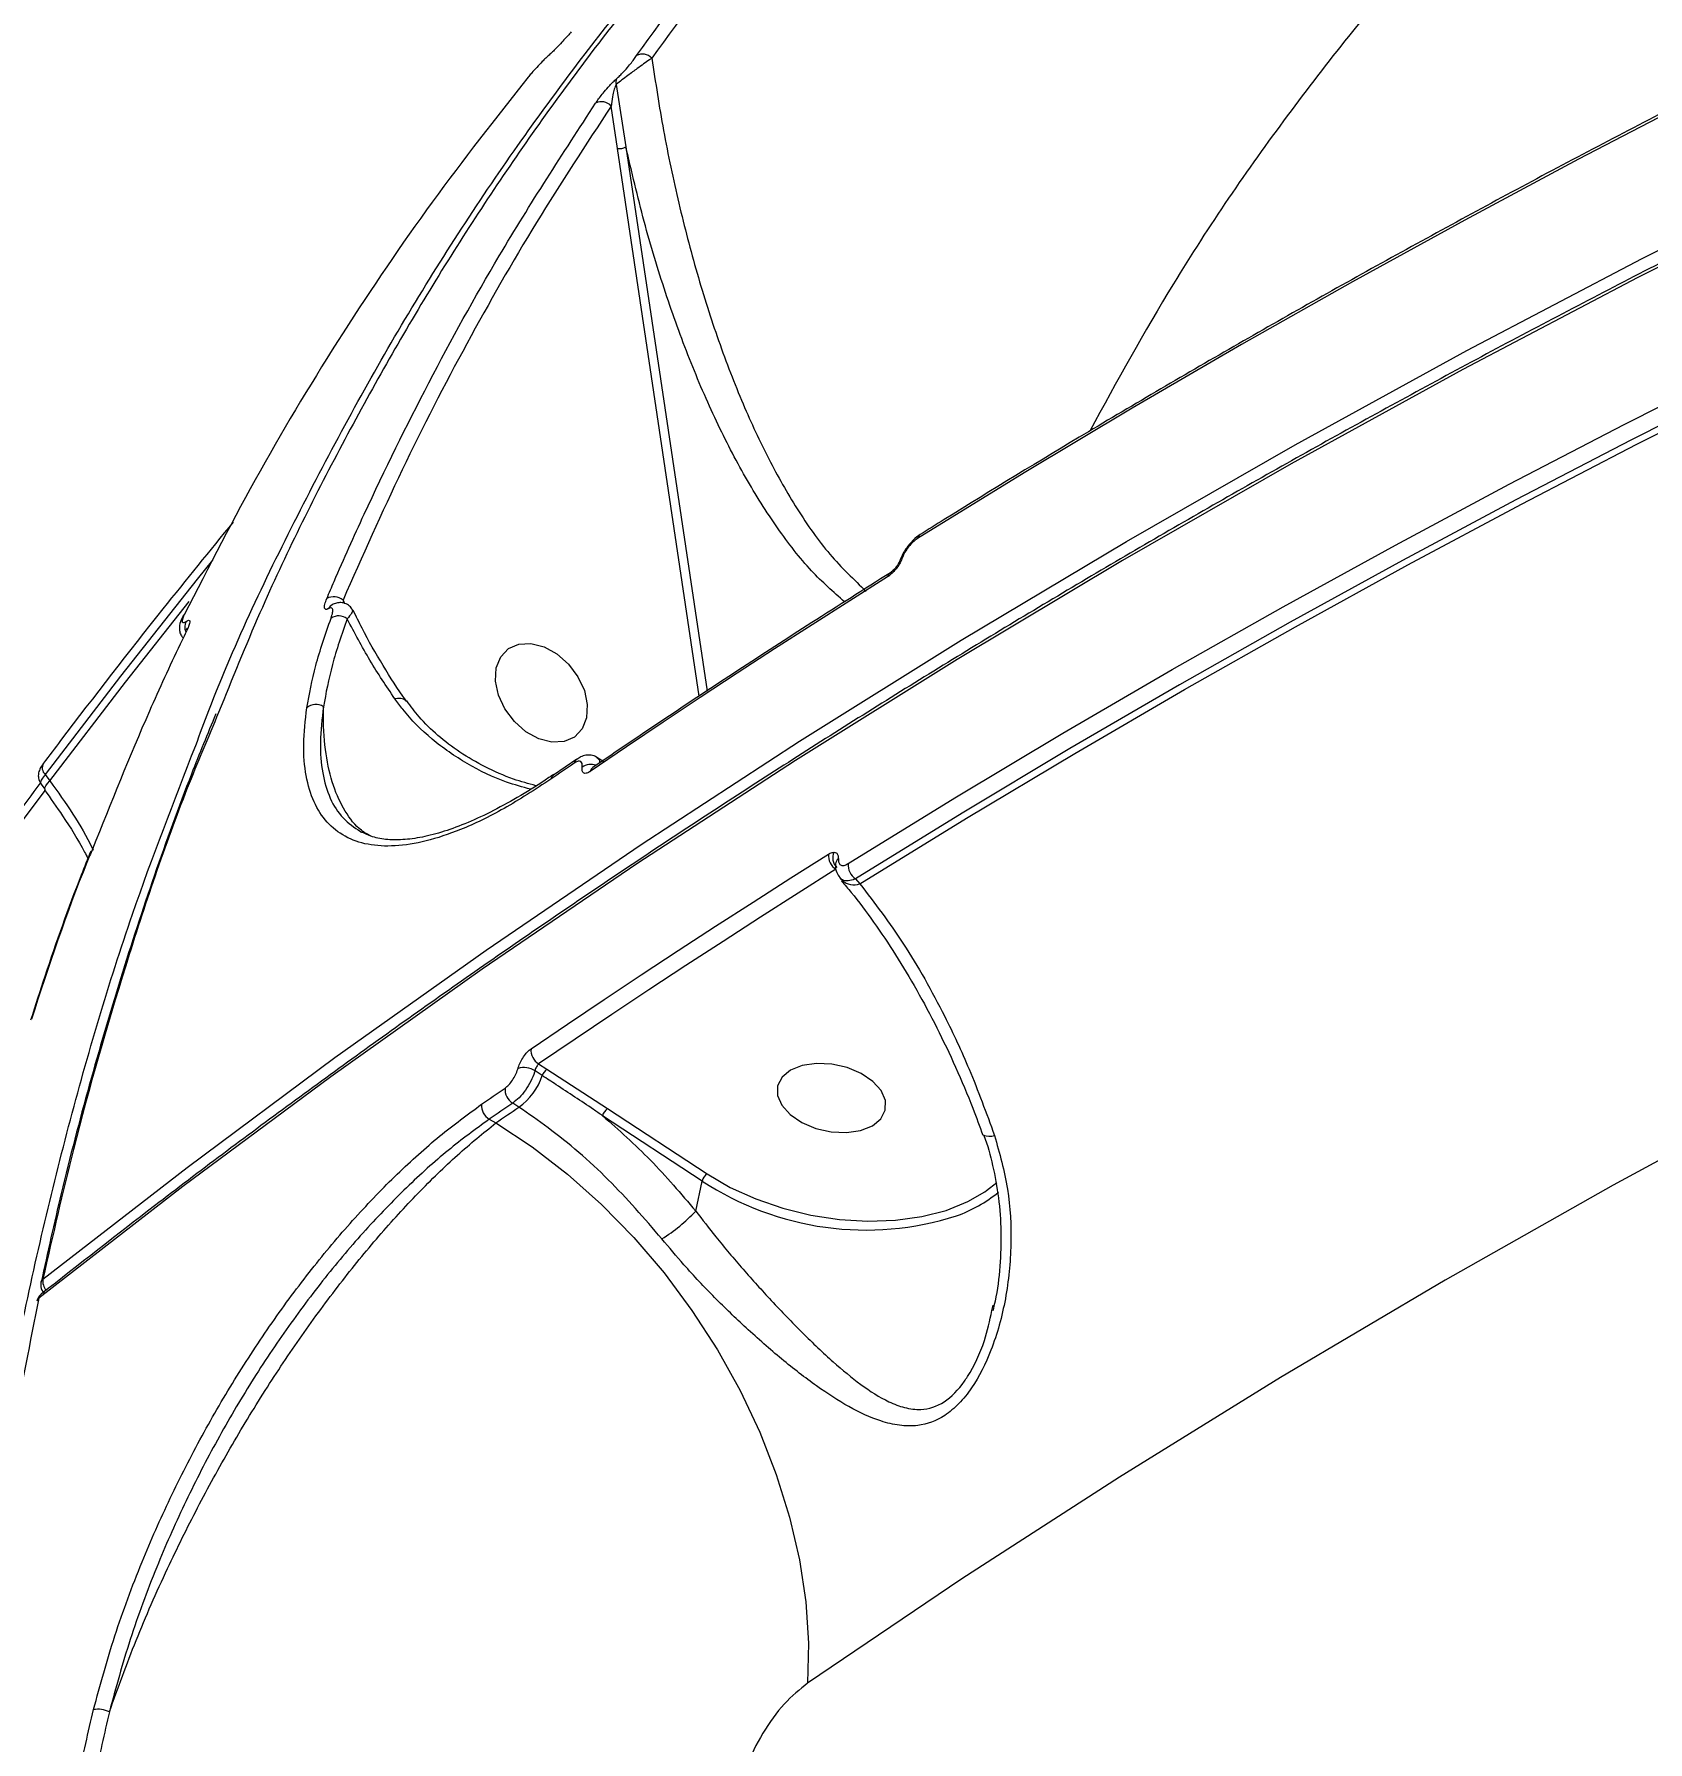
# Model space of a CAD drawing. Header units: millimetres. Extents: x -7151 to 6134, y -5040 to 5562.
# Drawn here: x -3691.3 to -3559.7, y 143.5 to 282.8 of the extents above; entities that cross this region are included whole.
import ezdxf

# ---------------------------------------------------------------- set-up
doc = ezdxf.new("R2010")
doc.units = ezdxf.units.MM
for name, color, linetype in [('DIKOM_ОБЪЕКТ', 7, 'Continuous'), ('DIKOM_РАЗМЕР_ЗОНА', 7, 'Continuous'), ('DIKOM_РАЗМЕР_ОБЪЕКТА', 7, 'Continuous')]:
    doc.layers.add(name, color=color, linetype=linetype)
doc.styles.add('style1', font='arial.ttf', dxfattribs={"width": 0.8})
doc.dimstyles.new('1-50', dxfattribs={"dimtxt": 300, "dimasz": 200, "dimexe": 100, "dimexo": 0, "dimgap": 100, "dimtad": 1, "dimtxsty": 'style1', "dimcen": 200, "dimclrd": 7, "dimclre": 7, "dimclrt": 7, "dimadec": 1, "dimazin": 2, "dimtfac": 1, "dimtmove": 0, "dimatfit": 2, "dimfxl": 0, "dimlwd": 25, "dimlwe": 18, "dimarcsym": 0})

# ---------------------------------------------------------------- blocks, each defined once
blk = doc.blocks.new('*D0')
at = {"layer": 'Defpoints', "color": 0, "transparency": 16777216}
for p in [(4133.55, 168.74), (-4567.47, -1241.13), (4133.55, -4153.12)]:
    blk.add_point(p, dxfattribs=at)
at = {"layer": 'DIKOM_РАЗМЕР_ОБЪЕКТА', "color": 7, "lineweight": 18, "transparency": 16777216}
for p, q in [((4133.55, 168.74), (4133.55, -4253.12)), ((-4567.47, -1241.13), (-4567.47, -4253.12))]:
    blk.add_line(p, q, dxfattribs=at)
at = {"layer": 'DIKOM_РАЗМЕР_ОБЪЕКТА', "color": 7, "lineweight": 25, "transparency": 16777216}
blk.add_line((-4367.47, -4153.12), (3933.55, -4153.12), dxfattribs=at)
at = {"layer": 'DIKOM_РАЗМЕР_ОБЪЕКТА', "color": 7, "transparency": 16777216}
for points in [[(-4367.47, -4119.79), (-4367.47, -4186.45), (-4567.47, -4153.12)], [(3933.55, -4119.79), (3933.55, -4186.45), (4133.55, -4153.12)]]:
    blk.add_solid(points, dxfattribs=at)
at = {"layer": 'DIKOM_РАЗМЕР_ОБЪЕКТА', "color": 7, "transparency": 16777216, "insert": (150.61, -3899.95), "char_height": 300, "attachment_point": 5, "style": 'style1'}
blk.add_mtext('8700', dxfattribs=at)
blk = doc.blocks.new('*D1')
at = {"layer": 'Defpoints', "color": 0, "transparency": 16777216}
for p in [(-2392.45, 3674.75), (-6010.84, -1738.88), (-3202.89, -1738.88)]:
    blk.add_point(p, dxfattribs=at)
at = {"layer": 'DIKOM_РАЗМЕР_ОБЪЕКТА', "color": 7, "lineweight": 18, "transparency": 16777216}
for p, q in [((-2392.45, 3674.75), (-6110.84, 3674.75)), ((-3202.89, -1738.88), (-6110.84, -1738.88))]:
    blk.add_line(p, q, dxfattribs=at)
at = {"layer": 'DIKOM_РАЗМЕР_ОБЪЕКТА', "color": 7, "lineweight": 25, "transparency": 16777216}
blk.add_line((-6010.84, 3474.75), (-6010.84, -1538.88), dxfattribs=at)
at = {"layer": 'DIKOM_РАЗМЕР_ОБЪЕКТА', "color": 7, "transparency": 16777216}
for points in [[(-6044.18, 3474.75), (-5977.51, 3474.75), (-6010.84, 3674.75)], [(-6044.18, -1538.88), (-5977.51, -1538.88), (-6010.84, -1738.88)]]:
    blk.add_solid(points, dxfattribs=at)
at = {"layer": 'DIKOM_РАЗМЕР_ОБЪЕКТА', "color": 7, "transparency": 16777216, "insert": (-6264.01, 967.94), "char_height": 300, "attachment_point": 5, "rotation": 90, "style": 'style1'}
blk.add_mtext('5400', dxfattribs=at)
blk = doc.blocks.new('*D2')
at = {"layer": 'Defpoints', "color": 0, "transparency": 16777216}
for p in [(-3409.24, 5551.13), (-6701.17, -3742.74), (-3065.41, -3742.74)]:
    blk.add_point(p, dxfattribs=at)
at = {"layer": 'DIKOM_РАЗМЕР_ЗОНА', "color": 7, "lineweight": 18, "transparency": 16777216}
for p, q in [((-3409.24, 5551.13), (-6801.17, 5551.13)), ((-3065.41, -3742.74), (-6801.17, -3742.74))]:
    blk.add_line(p, q, dxfattribs=at)
at = {"layer": 'DIKOM_РАЗМЕР_ЗОНА', "color": 7, "lineweight": 25, "transparency": 16777216}
blk.add_line((-6701.17, 5351.13), (-6701.17, -3542.74), dxfattribs=at)
at = {"layer": 'DIKOM_РАЗМЕР_ЗОНА', "color": 7, "transparency": 16777216}
for points in [[(-6734.5, 5351.13), (-6667.84, 5351.13), (-6701.17, 5551.13)], [(-6734.5, -3542.74), (-6667.84, -3542.74), (-6701.17, -3742.74)]]:
    blk.add_solid(points, dxfattribs=at)
at = {"layer": 'DIKOM_РАЗМЕР_ЗОНА', "color": 7, "transparency": 16777216, "insert": (-6954.45, 885.88), "char_height": 300, "attachment_point": 5, "rotation": 90, "style": 'style1'}
blk.add_mtext('9300', dxfattribs=at)
blk = doc.blocks.new('*D3')
at = {"layer": 'Defpoints', "color": 0, "transparency": 16777216}
for p in [(6133.55, 253.24), (-5802.46, -2467.19), (6133.55, -4939.78)]:
    blk.add_point(p, dxfattribs=at)
at = {"layer": 'DIKOM_РАЗМЕР_ЗОНА', "color": 7, "lineweight": 18, "transparency": 16777216}
for p, q in [((6133.55, 253.24), (6133.55, -5039.78)), ((-5802.46, -2467.19), (-5802.46, -5039.78))]:
    blk.add_line(p, q, dxfattribs=at)
at = {"layer": 'DIKOM_РАЗМЕР_ЗОНА', "color": 7, "lineweight": 25, "transparency": 16777216}
blk.add_line((-5602.46, -4939.78), (5933.55, -4939.78), dxfattribs=at)
at = {"layer": 'DIKOM_РАЗМЕР_ЗОНА', "color": 7, "transparency": 16777216}
for points in [[(-5602.46, -4906.44), (-5602.46, -4973.11), (-5802.46, -4939.78)], [(5933.55, -4906.44), (5933.55, -4973.11), (6133.55, -4939.78)]]:
    blk.add_solid(points, dxfattribs=at)
at = {"layer": 'DIKOM_РАЗМЕР_ЗОНА', "color": 7, "transparency": 16777216, "insert": (186.61, -4686.61), "char_height": 300, "attachment_point": 5, "style": 'style1'}
blk.add_mtext('11950', dxfattribs=at)

msp = doc.modelspace()

# ---------------------------------------------------------------- linework, layer by layer
at = {"layer": 'DIKOM_ОБЪЕКТ', "color": 7, "linetype": 'Continuous', "lineweight": 15}
for p, q in [((-3643.847, 278.697), (-3643.065, 273.618)), ((-3643.752, 273.474), (-3644.257, 276.934)), ((-3637.078, 228.8), (-3643.752, 273.474)), ((-3643.065, 273.618), (-3636.432, 229.222)), ((-3666.131, 236.64), (-3666.012, 236.375)), ((-3666.131, 236.64), (-3666.089, 236.393)), ((-3647.06, 223.676), (-3648.972, 222.362)), ((-3644.874, 223.448), (-3645.42, 223.806)), ((-3690.774, 221.674), (-3690.433, 221.203)), ((-3690.421, 222.431), (-3690.04, 221.905)), ((-3690.433, 221.203), (-3690.439, 221.212)), ((-3625.621, 214.011), (-3625.458, 213.822)), ((-3624.332, 213.921), (-3623.976, 213.506)), ((-3649.886, 197.876), (-3650.474, 198.262)), ((-3650.177, 198.832), (-3649.505, 198.391)), ((-3649.505, 198.391), (-3644.563, 195.184)), ((-3651.794, 195.302), (-3652.294, 195.63)), ((-3644.563, 195.184), (-3636.444, 189.858)), ((-3654.202, 194.317), (-3653.662, 194.018)), ((-3636.844, 189.276), (-3644.963, 194.601)), ((-3637.366, 186.824), (-3636.844, 189.276)), ((-3613.211, 178.715), (-3613.097, 179.167))]:
    msp.add_line(p, q, dxfattribs=at)
at = {"layer": 'DIKOM_ОБЪЕКТ', "color": 7, "linetype": 'Continuous', "lineweight": 15, "flags": 128}
for points in [[(-3690.608, 181.28), (-3678.853, 190.392), (-3666.801, 199.336), (-3654.458, 208.109), (-3641.826, 216.708), (-3628.909, 225.131), (-3615.711, 233.375), (-3602.236, 241.438), (-3588.489, 249.317), (-3574.472, 257.01), (-3560.192, 264.514), (-3545.651, 271.828), (-3530.855, 278.948), (-3515.807, 285.874), (-3500.513, 292.602), (-3484.977, 299.131), (-3469.203, 305.458)], [(-3469.535, 303.899), (-3485.309, 297.571), (-3500.845, 291.043), (-3516.14, 284.314), (-3531.187, 277.389), (-3545.983, 270.269), (-3560.524, 262.955), (-3574.804, 255.451), (-3588.82, 247.758), (-3602.568, 239.879), (-3616.043, 231.816), (-3629.241, 223.572), (-3642.158, 215.149), (-3654.79, 206.55), (-3667.134, 197.777), (-3679.185, 188.833), (-3690.94, 179.72)], [(-3546.509, 282.262), (-3556.004, 277.469), (-3565.387, 272.594), (-3574.658, 267.638), (-3583.816, 262.602), (-3592.859, 257.486), (-3601.786, 252.291), (-3610.596, 247.017), (-3619.288, 241.666)], [(-3624.934, 215.159), (-3616.242, 220.51), (-3607.432, 225.784), (-3598.505, 230.979), (-3589.462, 236.095), (-3580.304, 241.131), (-3571.033, 246.087), (-3561.65, 250.962), (-3552.155, 255.755)], [(-3551.614, 254.484), (-3561.1, 249.694), (-3570.476, 244.824), (-3579.74, 239.872), (-3588.89, 234.84), (-3597.925, 229.728), (-3606.845, 224.537), (-3615.648, 219.268), (-3624.332, 213.921)], [(-3623.976, 213.506), (-3615.275, 218.865), (-3606.456, 224.146), (-3597.519, 229.348), (-3588.466, 234.471), (-3579.298, 239.514), (-3570.015, 244.476), (-3560.62, 249.357), (-3551.114, 254.156)], [(-3676.772, 239.906), (-3678.02, 238.355), (-3684.268, 230.452), (-3690.421, 222.431)], [(-3621.72, 238.545), (-3624.808, 236.595), (-3627.88, 234.635), (-3630.937, 232.666), (-3633.977, 230.686), (-3637.003, 228.697), (-3640.012, 226.697), (-3643.006, 224.688), (-3645.984, 222.67)], [(-3459.29, 237.727), (-3474.795, 231.357), (-3490.057, 224.783), (-3505.07, 218.007), (-3519.829, 211.032), (-3534.331, 203.861), (-3548.57, 196.494), (-3562.542, 188.936), (-3576.242, 181.187), (-3589.666, 173.251), (-3602.81, 165.129), (-3615.669, 156.826), (-3628.24, 148.343)], [(-3690.04, 221.905), (-3683.875, 229.943), (-3678.683, 236.527)], [(-3679.212, 235.287), (-3679.179, 235.342), (-3679.091, 235.436)], [(-3667.045, 236.241), (-3667.173, 236.144), (-3667.315, 235.952)], [(-3678.903, 234.227), (-3678.864, 234.293), (-3678.774, 234.39)], [(-3653.632, 231.117), (-3653.273, 232.021), (-3652.645, 232.687), (-3651.798, 233.061), (-3650.802, 233.113), (-3649.736, 232.838), (-3648.688, 232.26), (-3647.743, 231.424), (-3646.976, 230.399), (-3646.45, 229.267), (-3646.208, 228.121), (-3646.268, 227.052), (-3646.628, 226.149), (-3647.256, 225.483), (-3648.103, 225.109), (-3649.099, 225.057), (-3650.164, 225.331), (-3651.212, 225.91), (-3652.158, 226.745), (-3652.925, 227.771), (-3653.45, 228.902), (-3653.693, 230.049), (-3653.632, 231.117)], [(-3647.272, 223.359), (-3647.511, 223.195), (-3647.75, 223.031), (-3647.989, 222.867), (-3648.228, 222.703), (-3648.467, 222.539), (-3648.705, 222.374), (-3648.944, 222.21), (-3649.183, 222.045)], [(-3690.439, 221.212), (-3690.449, 221.24), (-3690.437, 221.35), (-3690.363, 221.501), (-3690.229, 221.688), (-3690.04, 221.905)], [(-3690.452, 221.132), (-3692.297, 218.66), (-3694.423, 215.781), (-3696.538, 212.888), (-3698.64, 209.98), (-3700.731, 207.058), (-3702.809, 204.122), (-3704.875, 201.171), (-3706.929, 198.207)], [(-3650.8, 200.06), (-3647.822, 202.079), (-3644.828, 204.088), (-3641.819, 206.087), (-3638.793, 208.077), (-3635.752, 210.056), (-3632.696, 212.026), (-3629.623, 213.986), (-3626.536, 215.936)], [(-3625.933, 214.695), (-3629.018, 212.746), (-3632.088, 210.788), (-3635.142, 208.82), (-3638.181, 206.842), (-3641.203, 204.854), (-3644.21, 202.857), (-3647.202, 200.849), (-3650.177, 198.832)], [(-3625.458, 213.822), (-3625.449, 213.811), (-3625.425, 213.785)], [(-3622.927, 197.4), (-3623.877, 198.046), (-3625.022, 198.529), (-3626.271, 198.811), (-3627.523, 198.87), (-3628.675, 198.699), (-3629.634, 198.314), (-3630.324, 197.746), (-3630.687, 197.04), (-3630.695, 196.253), (-3630.346, 195.45), (-3629.67, 194.696), (-3628.72, 194.05), (-3627.574, 193.567), (-3626.325, 193.285), (-3625.074, 193.227), (-3623.922, 193.397), (-3622.962, 193.782), (-3622.273, 194.35), (-3621.91, 195.056), (-3621.902, 195.843), (-3622.251, 196.646), (-3622.927, 197.4)], [(-3654.829, 195.538), (-3654.59, 195.703), (-3654.352, 195.867), (-3654.113, 196.031), (-3653.874, 196.196), (-3653.636, 196.36), (-3653.397, 196.524), (-3653.157, 196.688), (-3652.918, 196.852)], [(-3652.294, 195.63), (-3652.533, 195.466), (-3652.771, 195.302), (-3653.01, 195.138), (-3653.249, 194.974), (-3653.487, 194.81), (-3653.726, 194.645), (-3653.964, 194.481), (-3654.202, 194.317)], [(-3653.662, 194.018), (-3653.429, 194.179), (-3653.195, 194.34), (-3652.962, 194.5), (-3652.729, 194.661), (-3652.495, 194.821), (-3652.262, 194.982), (-3652.028, 195.142), (-3651.794, 195.302)], [(-3653.662, 194.018), (-3650.693, 192.062), (-3647.813, 189.84), (-3645.046, 187.373), (-3642.418, 184.682), (-3639.953, 181.793), (-3637.673, 178.731), (-3635.6, 175.525), (-3633.751, 172.205), (-3632.145, 168.799), (-3630.795, 165.34), (-3629.715, 161.858), (-3628.913, 158.386), (-3628.397, 154.956), (-3628.172, 151.598), (-3628.24, 148.343)], [(-3636.444, 189.858), (-3634.551, 188.757), (-3632.477, 187.815), (-3630.268, 187.053), (-3627.972, 186.488), (-3625.639, 186.132), (-3623.321, 185.993), (-3621.068, 186.074), (-3618.93, 186.373), (-3616.952, 186.884), (-3615.18, 187.595), (-3613.8, 188.388)], [(-3613.8, 188.388), (-3613.649, 188.491), (-3612.825, 189.143)]]:
    msp.add_lwpolyline(points, dxfattribs=at)
at = {"layer": 'DIKOM_ОБЪЕКТ', "color": 7, "linetype": 'Continuous', "lineweight": 15}
for centre, radius, start, end in [((-3641.711, 280.123), 1.042, 43.18197, 117.11448), ((-3643.264, 278.899), 0.616, 154.67271, 199.10971), ((-3645.046, 276.222), 1.063, 42.02828, 116.97627), ((-3643.59, 274.417), 0.956, 260.26128, 303.37207), ((-3618.774, 241.552), 0.527, 123.3373, 167.44037), ((-3620.393, 239.806), 0.322, 110.52708, 157.02709), ((-3621.216, 238.442), 0.515, 122.28132, 168.45868), ((-3621.059, 239.039), 0.167, 142.26723, 201.40506), ((-3666.896, 235.729), 1.189, 49.92996, 118.02969), ((-3666.494, 234.199), 1.158, 52.81333, 121.95546), ((-3678.07, 234.468), 0.971, 153.01166, 205.26358), ((-3668.342, 227.022), 1.114, 56.64576, 131.95833), ((-3689.94, 222.974), 0.725, 149.70348, 228.49145), ((-3646.75, 223.24), 0.535, 126.04246, 167.13689), ((-3645.924, 222.063), 1.187, 69.358, 126.54798), ((-3645.458, 222.553), 0.539, 125.42234, 167.48908), ((-3648.656, 221.923), 0.541, 125.75224, 166.91496), ((-3625.216, 215.81), 1.326, 174.55421, 237.24437), ((-3625.1, 215.622), 1.094, 154.72642, 225.4147), ((-3625.4, 215.09), 0.57, 126.22695, 175.46295), ((-3623.61, 215.038), 1.33, 174.77763, 237.08555), ((-3624.455, 214.922), 1.495, 229.51495, 288.69661), ((-3649.507, 199.944), 1.298, 174.83954, 238.89955), ((-3651.383, 196.835), 1.692, 57.51525, 106.42158), ((-3654.698, 199.45), 5.063, 304.99969, 341.89489), ((-3648.924, 197.562), 1.012, 124.99914, 161.92253), ((-3651.625, 196.742), 1.298, 175.13245, 239.00117), ((-3653.539, 195.428), 1.294, 175.12281, 239.1585), ((-3643.992, 194.363), 1, 124.82288, 166.19618), ((-3613.426, 194.114), 1.191, 246.44673, 290.90305), ((-3635.875, 189.039), 0.998, 124.77998, 166.23907), ((-3623.494, 209.595), 24.312, 236.69338, 287.72007), ((-3620.029, 197.357), 11.608, 289.81301, 309.27344), ((-3647.606, 196.506), 14.092, 302.0577, 316.60432), ((-3689.791, 180.826), 1, 167.82209, 229.27718), ((-3690.358, 180.94), 0.421, 126.37525, 167.58256), ((-3689.483, 181.12), 1.136, 171.92483, 221.26703), ((-3690.122, 179.27), 1, 128.39022, 168.12966), ((-3690.695, 179.385), 0.415, 126.16211, 167.35543), ((-3690.387, 179.618), 0.563, 129.3161, 169.55564), ((-3686.139, 143.888), 2.315, 65.6767, 98.5295)]:
    msp.add_arc(centre, radius, start, end, dxfattribs=at)
for points, knots in [([(-3207.602, 373.885), (-3210.662, 373.391), (-3219.535, 371.956), (-3234.119, 369.435), (-3251.305, 366.258), (-3268.347, 362.887), (-3285.24, 359.326), (-3301.982, 355.575), (-3318.566, 351.636), (-3334.99, 347.508), (-3351.248, 343.195), (-3367.337, 338.695), (-3383.252, 334.011), (-3398.989, 329.144), (-3414.544, 324.095), (-3429.913, 318.866), (-3445.092, 313.457), (-3460.076, 307.871), (-3474.863, 302.108), (-3489.448, 296.17), (-3503.827, 290.059), (-3517.997, 283.777), (-3531.953, 277.324), (-3545.693, 270.703), (-3559.213, 263.915), (-3572.509, 256.963), (-3585.576, 249.846), (-3598.414, 242.569), (-3611.017, 235.133), (-3623.383, 227.539), (-3635.508, 219.79), (-3647.389, 211.887), (-3659.024, 203.834), (-3670.404, 195.629), (-3680.988, 187.706), (-3687.673, 182.462), (-3690.743, 180.054)], [0, 0, 0, 0, 0.01577005, 0.04573195, 0.07569424, 0.10565654, 0.13561904, 0.1655819, 0.19554463, 0.22550721, 0.25547019, 0.28543308, 0.31539567, 0.34535888, 0.37532149, 0.40528482, 0.43524794, 0.46521116, 0.49517389, 0.5251373, 0.55510042, 0.58506349, 0.61502598, 0.6449892, 0.67495183, 0.70491474, 0.73487689, 0.76483931, 0.79480163, 0.82476318, 0.85472484, 0.88468645, 0.91464724, 0.94460777, 0.97456822, 1, 1, 1, 1]), ([(-3543.778, 320.402), (-3547.799, 317.467), (-3556.169, 311.357), (-3567.871, 300.79), (-3579.057, 289.035), (-3589.281, 276.257), (-3598.098, 263.438), (-3603.014, 254.48), (-3605.234, 250.435)], [0, 0, 0, 0, 0.1606576, 0.334444, 0.5083828, 0.6821678, 0.8565292, 1, 1, 1, 1]), ([(-3608.048, 319.793), (-3611.53, 316.989), (-3619.437, 310.62), (-3630.728, 299.442), (-3641.478, 287.2), (-3650.823, 274.789), (-3658.944, 262.438), (-3666.327, 249.381), (-3672.138, 237.735), (-3675.174, 230.209), (-3676.274, 227.482)], [0, 0, 0, 0, 0.118087, 0.2681736, 0.4181391, 0.5449778, 0.6719646, 0.7989504, 0.9271407, 1, 1, 1, 1]), ([(-3642.186, 281.05), (-3639.67, 284.526), (-3634.638, 291.477), (-3626.386, 301.257), (-3617.667, 310.589), (-3611.409, 316.337), (-3608.28, 319.211)], [0, 0, 0, 0, 0.2490981, 0.498193, 0.749097, 1, 1, 1, 1]), ([(-3607.123, 318.911), (-3610.223, 316.064), (-3616.422, 310.371), (-3625.106, 301.088), (-3633.365, 291.314), (-3638.422, 284.328), (-3640.951, 280.836)], [0, 0, 0, 0, 0.2490965, 0.4981939, 0.7490976, 1, 1, 1, 1]), ([(-3678.143, 224.789), (-3677.789, 225.747), (-3675.319, 232.424), (-3669.711, 244.097), (-3661.27, 259.681), (-3652.202, 273.566), (-3642.841, 285.96), (-3633.282, 296.908), (-3625.288, 305.178), (-3620.266, 309.522), (-3618.881, 310.72)], [0, 0, 0, 0, 0.0277936, 0.1936263, 0.3595938, 0.5254271, 0.6656858, 0.8061082, 0.946532, 1, 1, 1, 1]), ([(-3647.526, 282.988), (-3647.57, 282.937), (-3647.786, 282.681), (-3648.186, 282.233), (-3648.684, 281.711), (-3649.055, 281.341), (-3649.239, 281.174), (-3649.332, 281.09)], [0, 0, 0, 0, 0.0951428, 0.4719558, 0.7157426, 0.8571921, 1, 1, 1, 1]), ([(-3546.261, 282.601), (-3548.635, 281.412), (-3555.519, 277.964), (-3566.743, 272.131), (-3579.856, 265.049), (-3592.735, 257.803), (-3605.159, 250.528), (-3613.881, 245.221), (-3618.411, 242.398), (-3619.064, 241.991)], [0, 0, 0, 0, 0.0934435, 0.2709583, 0.4484748, 0.6259894, 0.803505, 0.9716717, 1, 1, 1, 1]), ([(-3649.332, 281.09), (-3649.421, 281.009), (-3649.6, 280.846), (-3649.956, 280.491), (-3650.428, 279.99), (-3650.801, 279.565), (-3651.002, 279.321), (-3651.041, 279.274)], [0, 0, 0, 0, 0.145671, 0.2900293, 0.5320899, 0.9098216, 1, 1, 1, 1]), ([(-3640.951, 280.836), (-3641.016, 280.79), (-3641.362, 280.551), (-3642.017, 280.082), (-3642.811, 279.493), (-3643.405, 279.042), (-3643.696, 278.815), (-3643.847, 278.697)], [0, 0, 0, 0, 0.0825387, 0.4350528, 0.6772145, 0.8329899, 1, 1, 1, 1]), ([(-3643.821, 279.163), (-3643.731, 279.244), (-3643.552, 279.405), (-3643.205, 279.77), (-3642.753, 280.29), (-3642.406, 280.739), (-3642.221, 281), (-3642.186, 281.05)], [0, 0, 0, 0, 0.145654, 0.2900057, 0.5321566, 0.9098319, 1, 1, 1, 1]), ([(-3640.951, 280.836), (-3640.647, 278.859), (-3640.025, 274.807), (-3638.781, 268.962), (-3637.289, 263.232), (-3635.544, 257.758), (-3633.592, 252.703), (-3631.456, 248.107), (-3629.107, 243.985), (-3626.497, 240.238), (-3624.469, 238.323), (-3623.456, 237.365)], [0, 0, 0, 0, 0.1079568, 0.2212642, 0.334572, 0.4497844, 0.564986, 0.6720722, 0.7791295, 0.8896196, 1, 1, 1, 1]), ([(-3651.041, 279.274), (-3653.684, 275.922), (-3658.97, 269.217), (-3666.226, 258.472), (-3673.02, 247.274), (-3677.067, 239.382), (-3679.091, 235.436)], [0, 0, 0, 0, 0.2490981, 0.4981936, 0.7490979, 1, 1, 1, 1]), ([(-3645.529, 277.169), (-3645.49, 277.226), (-3645.298, 277.505), (-3644.931, 277.985), (-3644.459, 278.533), (-3644.098, 278.912), (-3643.914, 279.079), (-3643.821, 279.163)], [0, 0, 0, 0, 0.0951172, 0.4720081, 0.7157564, 0.8572326, 1, 1, 1, 1]), ([(-3643.847, 278.697), (-3643.863, 278.672), (-3643.895, 278.622), (-3643.95, 278.49), (-3644.035, 278.232), (-3644.146, 277.749), (-3644.217, 277.294), (-3644.25, 276.995), (-3644.257, 276.934)], [0, 0, 0, 0, 0.0461467, 0.0901615, 0.2101113, 0.4598518, 0.8891883, 1, 1, 1, 1]), ([(-3667.455, 236.779), (-3667.257, 237.242), (-3666.267, 239.553), (-3663.6, 245.502), (-3659.202, 254.428), (-3653, 265.69), (-3648.202, 273.062), (-3645.529, 277.169)], [0, 0, 0, 0, 0.0321647, 0.1608361, 0.4183953, 0.6759581, 1, 1, 1, 1]), ([(-3644.257, 276.934), (-3646.32, 273.792), (-3650.446, 267.508), (-3656.104, 257.588), (-3661.398, 247.343), (-3664.553, 240.207), (-3666.131, 236.64)], [0, 0, 0, 0, 0.2493117, 0.4986274, 0.7493136, 1, 1, 1, 1]), ([(-3625.231, 236.503), (-3626.143, 237.309), (-3628.086, 239.025), (-3630.757, 242.507), (-3633.346, 246.593), (-3635.734, 251.221), (-3637.912, 256.253), (-3639.875, 261.705), (-3641.626, 267.471), (-3642.585, 271.569), (-3643.065, 273.618)], [0, 0, 0, 0, 0.10699914, 0.22792215, 0.35334918, 0.47880739, 0.6079264, 0.73705359, 0.86852727, 1, 1, 1, 1]), ([(-3675.097, 243.004), (-3677.011, 240.656), (-3681.775, 234.815), (-3686.884, 228.2), (-3690.097, 223.959), (-3690.566, 223.34)], [0, 0, 0, 0, 0.364727, 0.9073142, 1, 1, 1, 1]), ([(-3619.062, 241.983), (-3619.099, 241.963), (-3619.366, 241.815), (-3619.813, 241.381), (-3620.368, 240.673), (-3620.581, 240.169), (-3620.682, 239.929)], [0, 0, 0, 0, 0.05359846, 0.38399669, 0.70636089, 1, 1, 1, 1]), ([(-3619.288, 241.666), (-3619.408, 241.58), (-3619.648, 241.407), (-3620.008, 241.004), (-3620.319, 240.549), (-3620.444, 240.253), (-3620.506, 240.107)], [0, 0, 0, 0, 0.2566335, 0.5136988, 0.7612481, 1, 1, 1, 1]), ([(-3620.506, 240.107), (-3620.563, 239.971), (-3620.678, 239.699), (-3620.937, 239.299), (-3621.127, 239.079), (-3621.214, 238.978)], [0, 0, 0, 0, 0.3509855, 0.7014847, 1, 1, 1, 1]), ([(-3620.696, 239.923), (-3620.706, 239.894), (-3620.733, 239.815), (-3620.827, 239.63), (-3620.973, 239.402), (-3621.108, 239.227), (-3621.181, 239.153), (-3621.192, 239.142)], [0, 0, 0, 0, 0.1355068, 0.364251, 0.6411774, 0.9477469, 1, 1, 1, 1]), ([(-3621.496, 238.874), (-3623.634, 237.522), (-3629.835, 233.6), (-3637.924, 228.304), (-3643.809, 224.32), (-3645.771, 222.992)], [0, 0, 0, 0, 0.2597917, 0.7532925, 1, 1, 1, 1]), ([(-3621.214, 238.978), (-3621.263, 238.927), (-3621.432, 238.75), (-3621.601, 238.631), (-3621.72, 238.545)], [0, 0, 0, 0, 0.2881063, 1, 1, 1, 1]), ([(-3621.192, 239.146), (-3621.233, 239.1), (-3621.332, 238.992), (-3621.443, 238.908), (-3621.482, 238.884), (-3621.492, 238.878)], [0, 0, 0, 0, 0.3540579, 0.8365721, 1, 1, 1, 1]), ([(-3667.315, 235.952), (-3667.335, 235.941), (-3667.424, 235.892), (-3667.557, 235.873), (-3667.655, 235.99), (-3667.641, 236.289), (-3667.519, 236.612), (-3667.455, 236.779)], [0, 0, 0, 0, 0.0490758, 0.2179606, 0.4267163, 0.7022615, 1, 1, 1, 1]), ([(-3679.091, 235.436), (-3679.146, 235.312), (-3679.256, 235.064), (-3679.264, 234.85), (-3679.16, 234.783), (-3679.006, 234.869), (-3678.935, 234.909)], [0, 0, 0, 0, 0.2632864, 0.5266778, 0.781299, 1, 1, 1, 1]), ([(-3667.106, 235.181), (-3667.055, 235.34), (-3666.953, 235.657), (-3666.967, 235.935), (-3667.084, 236.051), (-3667.24, 235.984), (-3667.315, 235.952)], [0, 0, 0, 0, 0.2974943, 0.5890501, 0.8028842, 1, 1, 1, 1]), ([(-3665.339, 235.797), (-3665.391, 235.898), (-3665.509, 236.125), (-3665.864, 236.368), (-3666.283, 236.468), (-3666.679, 236.41), (-3666.92, 236.328), (-3667.031, 236.245), (-3667.043, 236.236)], [0, 0, 0, 0, 0.1699755, 0.3820858, 0.5963877, 0.7820286, 0.9758653, 1, 1, 1, 1]), ([(-3665.324, 235.803), (-3665.324, 235.803), (-3665.324, 235.811), (-3665.379, 235.604), (-3665.656, 235.281), (-3665.794, 235.121)], [0, 0, 0, 0, 0.0009486, 0.5030174, 1, 1, 1, 1]), ([(-3660.954, 228.413), (-3660.973, 228.438), (-3661.655, 229.338), (-3662.873, 231.319), (-3664.315, 233.763), (-3665.064, 235.328), (-3665.299, 235.819)], [0, 0, 0, 0, 0.0112794, 0.413317, 0.8157593, 1, 1, 1, 1]), ([(-3678.774, 234.39), (-3678.989, 233.94), (-3680.065, 231.693), (-3682.795, 225.775), (-3685.057, 220.122), (-3686.567, 216.347)], [0, 0, 0, 0, 0.0767199, 0.3835994, 1, 1, 1, 1]), ([(-3679.209, 235.285), (-3679.226, 235.253), (-3679.355, 235.007), (-3679.467, 234.679), (-3679.491, 234.195), (-3679.391, 233.821), (-3679.234, 233.645), (-3679.166, 233.57)], [0, 0, 0, 0, 0.0586999, 0.4482836, 0.6648354, 0.8550952, 1, 1, 1, 1]), ([(-3678.935, 234.909), (-3678.864, 234.949), (-3678.713, 235.033), (-3678.61, 234.968), (-3678.616, 234.757), (-3678.722, 234.512), (-3678.774, 234.39)], [0, 0, 0, 0, 0.22142312, 0.47442068, 0.73732467, 1, 1, 1, 1]), ([(-3678.834, 234.391), (-3678.834, 234.392), (-3678.831, 234.401), (-3678.845, 234.358), (-3678.865, 234.302), (-3678.896, 234.242), (-3678.904, 234.228)], [0, 0, 0, 0, 0.02372626, 0.40154093, 0.85856584, 1, 1, 1, 1]), ([(-3669.086, 227.85), (-3668.881, 228.978), (-3668.466, 231.249), (-3667.562, 233.864), (-3667.106, 235.181)], [0, 0, 0, 0, 0.4964958, 1, 1, 1, 1]), ([(-3665.794, 235.121), (-3666.234, 233.851), (-3667.119, 231.292), (-3667.525, 229.071), (-3667.729, 227.952)], [0, 0, 0, 0, 0.49647912, 1, 1, 1, 1]), ([(-3661.913, 228.606), (-3662.601, 229.632), (-3663.984, 231.694), (-3665.189, 233.975), (-3665.794, 235.121)], [0, 0, 0, 0, 0.4978611, 1, 1, 1, 1]), ([(-3661.913, 228.606), (-3661.881, 228.612), (-3661.752, 228.635), (-3661.45, 228.656), (-3661.118, 228.607), (-3661.019, 228.446), (-3660.981, 228.385)], [0, 0, 0, 0, 0.0711657, 0.2829232, 0.7302979, 1, 1, 1, 1]), ([(-3650.834, 221.228), (-3651.494, 221.405), (-3653.31, 221.892), (-3656.062, 223.248), (-3658.942, 225.244), (-3660.829, 227.132), (-3661.699, 228.315), (-3661.913, 228.606)], [0, 0, 0, 0, 0.1457729, 0.4011011, 0.6586625, 0.9160266, 1, 1, 1, 1]), ([(-3650.396, 221.506), (-3651.011, 221.676), (-3652.444, 222.072), (-3654.533, 222.998), (-3656.609, 224.195), (-3658.413, 225.58), (-3659.878, 226.989), (-3660.611, 227.986), (-3660.933, 228.423)], [0, 0, 0, 0, 0.1423545, 0.3321318, 0.5150806, 0.6911682, 0.8643548, 1, 1, 1, 1]), ([(-3676.51, 227.364), (-3677.179, 225.735), (-3678.951, 221.421), (-3681.549, 214.218), (-3684.336, 205.77), (-3686.863, 197.112), (-3689.025, 188.87), (-3690.22, 183.445), (-3690.752, 181.028)], [0, 0, 0, 0, 0.1114772, 0.295084, 0.4793396, 0.664451, 0.8505103, 1, 1, 1, 1]), ([(-3676.274, 227.482), (-3677.142, 225.434), (-3679.97, 218.763), (-3683.948, 206.882), (-3687.835, 193.502), (-3689.806, 184.816), (-3690.608, 181.28)], [0, 0, 0, 0, 0.1413215, 0.4604441, 0.7802906, 1, 1, 1, 1]), ([(-3649.183, 222.045), (-3650.471, 221.205), (-3653.047, 219.523), (-3656.438, 217.907), (-3659.401, 216.925), (-3661.932, 216.523), (-3664.152, 216.642), (-3666.012, 217.301), (-3667.492, 218.469), (-3668.571, 220.124), (-3669.2, 222.266), (-3669.426, 224.813), (-3669.2, 226.839), (-3669.086, 227.85)], [0, 0, 0, 0, 0.1021846, 0.2043665, 0.2924883, 0.3808929, 0.4690128, 0.5574029, 0.6460772, 0.7344669, 0.8228815, 0.9115795, 1, 1, 1, 1]), ([(-3667.729, 227.952), (-3667.843, 226.965), (-3668.07, 224.988), (-3667.856, 222.502), (-3667.238, 220.42), (-3666.215, 218.79), (-3665.211, 218.11), (-3664.714, 217.774)], [0, 0, 0, 0, 0.2008217, 0.4022802, 0.603095, 0.8039245, 1, 1, 1, 1]), ([(-3663.846, 217.388), (-3664.116, 217.539), (-3664.951, 218.007), (-3666.001, 219.367), (-3666.98, 221.442), (-3667.572, 224.045), (-3667.746, 226.314), (-3667.732, 227.689), (-3667.729, 227.952)], [0, 0, 0, 0, 0.1007661, 0.3117261, 0.5241182, 0.7371996, 0.9495866, 1, 1, 1, 1]), ([(-3477.211, -298.244), (-3480.751, -295.551), (-3490.29, -288.296), (-3505.481, -275.757), (-3522.614, -260.471), (-3539.368, -244.249), (-3555.675, -227.127), (-3571.464, -209.137), (-3586.387, -190.677), (-3600.414, -171.822), (-3613.534, -152.653), (-3625.962, -132.857), (-3637.621, -112.477), (-3648.454, -91.573), (-3658.221, -70.603), (-3666.913, -49.642), (-3674.545, -28.761), (-3681.244, -7.619), (-3686.943, 13.718), (-3691.598, 35.181), (-3695.106, 56.296), (-3697.483, 77), (-3698.769, 97.239), (-3698.982, 117.342), (-3698.079, 137.232), (-3696.029, 156.832), (-3692.89, 175.718), (-3688.662, 193.814), (-3683.834, 210.19), (-3679.916, 220.24), (-3678.143, 224.789)], [0, 0, 0, 0, 0.0212542, 0.0572595, 0.0932925, 0.1292979, 0.1663493, 0.2034307, 0.2404822, 0.2764872, 0.3125206, 0.3485261, 0.3855771, 0.4226588, 0.4597101, 0.4957154, 0.5317484, 0.567754, 0.6048053, 0.6418867, 0.678938, 0.7149434, 0.7509765, 0.7869819, 0.8240332, 0.8611146, 0.8981659, 0.9341712, 0.9702043, 1, 1, 1, 1]), ([(-3690.548, 223.34), (-3690.662, 223.188), (-3690.862, 222.921), (-3690.995, 222.47), (-3690.977, 222.025), (-3690.836, 221.79), (-3690.772, 221.681)], [0, 0, 0, 0, 0.3376734, 0.593531, 0.8121481, 1, 1, 1, 1]), ([(-3646.63, 223.016), (-3646.625, 223.122), (-3646.614, 223.335), (-3646.734, 223.503), (-3646.94, 223.533), (-3647.141, 223.447), (-3647.257, 223.37), (-3647.272, 223.359)], [0, 0, 0, 0, 0.24071769, 0.48135575, 0.72213487, 0.96283638, 1, 1, 1, 1]), ([(-3645.422, 223.802), (-3645.428, 223.808), (-3645.552, 223.93), (-3645.891, 224.009), (-3646.343, 224.008), (-3646.735, 223.887), (-3646.957, 223.729), (-3647.056, 223.659)], [0, 0, 0, 0, 0.0135704, 0.2867876, 0.5267956, 0.7888153, 1, 1, 1, 1]), ([(-3645.984, 222.67), (-3646, 222.659), (-3646.115, 222.582), (-3646.318, 222.497), (-3646.524, 222.528), (-3646.645, 222.697), (-3646.635, 222.91), (-3646.63, 223.016)], [0, 0, 0, 0, 0.0371576, 0.2778687, 0.5185944, 0.7592391, 1, 1, 1, 1]), ([(-3645.766, 222.996), (-3645.775, 222.99), (-3645.796, 222.975), (-3645.79, 222.978), (-3645.787, 222.981)], [0, 0, 0, 0, 0.4079921, 1, 1, 1, 1]), ([(-3645.422, 223.803), (-3645.334, 223.733), (-3645.22, 223.641), (-3645.218, 223.418), (-3645.218, 223.365)], [0, 0, 0, 0, 0.7597351, 1, 1, 1, 1]), ([(-3690.845, 221.702), (-3692.177, 219.915), (-3696.381, 214.273), (-3701.797, 206.727), (-3705.83, 200.911), (-3707.1, 199.079)], [0, 0, 0, 0, 0.2411144, 0.7609874, 1, 1, 1, 1]), ([(-3690.421, 222.431), (-3690.443, 222.404), (-3690.592, 222.221), (-3690.767, 221.938), (-3690.844, 221.716), (-3690.769, 221.689), (-3690.759, 221.685)], [0, 0, 0, 0, 0.0756491, 0.5045623, 0.9327065, 1, 1, 1, 1]), ([(-3690.04, 221.905), (-3688.754, 220.108), (-3687.428, 218.255), (-3686.529, 216.304), (-3686.502, 216.246)], [0, 0, 0, 0, 0.9699106, 1, 1, 1, 1]), ([(-3648.965, 222.442), (-3649.091, 222.352), (-3650.013, 221.695), (-3651.656, 220.688), (-3653.869, 219.448), (-3655.956, 218.476), (-3657.903, 217.753), (-3659.685, 217.287), (-3661.287, 217.071), (-3662.686, 217.104), (-3663.794, 217.318), (-3664.354, 217.608), (-3664.591, 217.731)], [0, 0, 0, 0, 0.0179929, 0.1316727, 0.2456366, 0.3594086, 0.4726117, 0.5849652, 0.6963956, 0.8072569, 0.9183818, 1, 1, 1, 1]), ([(-3690.485, 221.181), (-3689.982, 220.473), (-3688.803, 218.812), (-3687.632, 216.929), (-3687.027, 215.756), (-3686.937, 215.581)], [0, 0, 0, 0, 0.3874717, 0.9088224, 1, 1, 1, 1]), ([(-3664.714, 217.774), (-3664.702, 217.763), (-3664.668, 217.733), (-3664.62, 217.721), (-3664.59, 217.714)], [0, 0, 0, 0, 0.3654481, 1, 1, 1, 1]), ([(-3686.706, 216.161), (-3686.966, 215.514), (-3688.308, 212.172), (-3689.95, 207.583), (-3691.231, 203.578), (-3691.611, 202.39)], [0, 0, 0, 0, 0.144359, 0.7463331, 1, 1, 1, 1]), ([(-3686.567, 216.347), (-3686.719, 215.982), (-3688.579, 211.503), (-3690.123, 206.802), (-3691.542, 202.484)], [0, 0, 0, 0, 0.0815246, 1, 1, 1, 1]), ([(-3626.536, 215.936), (-3626.489, 215.964), (-3626.327, 216.059), (-3626.188, 216.076), (-3626.089, 216.089)], [0, 0, 0, 0, 0.2881545, 1, 1, 1, 1]), ([(-3626.089, 216.089), (-3626.026, 216.077), (-3625.888, 216.053), (-3625.752, 215.874), (-3625.742, 215.658), (-3625.736, 215.549)], [0, 0, 0, 0, 0.2985982, 0.6490368, 1, 1, 1, 1]), ([(-3625.96, 215.135), (-3625.964, 215.103), (-3625.991, 214.861), (-3625.924, 214.46), (-3625.711, 214.158), (-3625.62, 214.029)], [0, 0, 0, 0, 0.080576, 0.6091403, 1, 1, 1, 1]), ([(-3625.963, 215.111), (-3625.965, 215.122), (-3625.969, 215.147), (-3625.968, 215.133), (-3625.968, 215.126)], [0, 0, 0, 0, 0.4916031, 1, 1, 1, 1]), ([(-3625.736, 215.549), (-3625.731, 215.44), (-3625.721, 215.223), (-3625.573, 215.039), (-3625.343, 214.985), (-3625.112, 215.054), (-3624.968, 215.139), (-3624.934, 215.159)], [0, 0, 0, 0, 0.2249389, 0.4495998, 0.6803081, 0.9237973, 1, 1, 1, 1]), ([(-3624.332, 213.921), (-3624.396, 213.895), (-3624.662, 213.783), (-3625.083, 213.727), (-3625.457, 213.812), (-3625.57, 213.987), (-3625.603, 214.038)], [0, 0, 0, 0, 0.11711259, 0.49285626, 0.8523546, 1, 1, 1, 1]), ([(-3625.48, 213.732), (-3625.215, 213.428), (-3624.324, 212.406), (-3622.843, 210.406), (-3621.054, 207.755), (-3619.33, 204.872), (-3617.691, 201.805), (-3616.163, 198.578), (-3614.906, 195.641), (-3614.218, 193.741), (-3613.951, 193.003)], [0, 0, 0, 0, 0.0594634, 0.1999255, 0.3416878, 0.4842522, 0.6270018, 0.7691855, 0.9103143, 1, 1, 1, 1]), ([(-3623.976, 213.506), (-3622.769, 211.93), (-3620.321, 208.733), (-3617.381, 203.471), (-3614.908, 198.196), (-3613.671, 194.825), (-3613.001, 193.001)], [0, 0, 0, 0, 0.28485812, 0.57775291, 0.77156445, 1, 1, 1, 1]), ([(-3651.861, 198.458), (-3651.855, 198.48), (-3651.807, 198.647), (-3651.674, 198.979), (-3651.418, 199.423), (-3651.111, 199.813), (-3650.904, 199.978), (-3650.8, 200.06)], [0, 0, 0, 0, 0.03727428, 0.27823617, 0.5189872, 0.7595583, 1, 1, 1, 1]), ([(-3652.918, 196.852), (-3652.815, 196.935), (-3652.608, 197.1), (-3652.303, 197.492), (-3652.047, 197.936), (-3651.915, 198.268), (-3651.868, 198.435), (-3651.861, 198.458)], [0, 0, 0, 0, 0.2405264, 0.4810941, 0.7219432, 0.9628723, 1, 1, 1, 1]), ([(-3650.474, 198.262), (-3650.485, 198.225), (-3650.569, 197.951), (-3650.799, 197.404), (-3651.241, 196.675), (-3651.764, 196.034), (-3652.117, 195.764), (-3652.294, 195.63)], [0, 0, 0, 0, 0.0371094, 0.27798, 0.5187693, 0.7593079, 1, 1, 1, 1]), ([(-3650.177, 198.832), (-3650.208, 198.802), (-3650.269, 198.742), (-3650.356, 198.602), (-3650.427, 198.445), (-3650.461, 198.328), (-3650.473, 198.27), (-3650.474, 198.262)], [0, 0, 0, 0, 0.240262, 0.4810239, 0.7223146, 0.9628386, 1, 1, 1, 1]), ([(-3644.963, 194.601), (-3645.214, 194.772), (-3646.468, 195.628), (-3648.119, 196.715), (-3649.506, 197.627), (-3649.886, 197.876)], [0, 0, 0, 0, 0.1536569, 0.768327, 1, 1, 1, 1]), ([(-3686.482, 146.178), (-3685.933, 148.182), (-3684.835, 152.191), (-3682.679, 157.983), (-3680.271, 163.442), (-3677.673, 168.522), (-3674.822, 173.414), (-3671.749, 178.052), (-3668.508, 182.384), (-3665.147, 186.359), (-3661.715, 189.902), (-3658.253, 193.034), (-3655.969, 194.704), (-3654.829, 195.538)], [0, 0, 0, 0, 0.1009682, 0.2019349, 0.2903375, 0.3790236, 0.4674239, 0.5561123, 0.6450892, 0.7337803, 0.8224217, 0.9113533, 1, 1, 1, 1]), ([(-3640.126, 184.563), (-3641.556, 186.215), (-3644.458, 189.567), (-3648.487, 193.023), (-3650.996, 194.752), (-3651.794, 195.302)], [0, 0, 0, 0, 0.398481, 0.8085257, 1, 1, 1, 1]), ([(-3654.202, 194.317), (-3655.321, 193.501), (-3657.561, 191.867), (-3660.956, 188.802), (-3664.321, 185.335), (-3667.614, 181.445), (-3670.789, 177.205), (-3673.797, 172.666), (-3676.587, 167.876), (-3679.128, 162.903), (-3681.48, 157.559), (-3683.584, 151.887), (-3684.651, 147.961), (-3685.185, 145.998)], [0, 0, 0, 0, 0.0886914, 0.1776677, 0.2663592, 0.3550651, 0.4440575, 0.5327636, 0.6211385, 0.7097998, 0.798177, 0.8990886, 1, 1, 1, 1]), ([(-3685.185, 145.998), (-3684.484, 147.935), (-3683.081, 151.809), (-3680.618, 157.407), (-3678.023, 162.657), (-3675.356, 167.518), (-3672.508, 172.226), (-3669.507, 176.715), (-3666.396, 180.936), (-3663.215, 184.837), (-3660.005, 188.345), (-3656.797, 191.474), (-3654.706, 193.171), (-3653.662, 194.018)], [0, 0, 0, 0, 0.1033744, 0.2067486, 0.2946072, 0.382735, 0.4705902, 0.5587498, 0.6471817, 0.7353386, 0.8234676, 0.9118719, 1, 1, 1, 1]), ([(-3644.963, 194.601), (-3643.64, 193.428), (-3640.97, 191.061), (-3638.575, 188.245), (-3637.366, 186.824)], [0, 0, 0, 0, 0.4956273, 1, 1, 1, 1]), ([(-3613.001, 193.001), (-3612.593, 191.549), (-3611.777, 188.642), (-3611.56, 184.119), (-3611.995, 179.65), (-3613.101, 175.63), (-3614.52, 172.777), (-3615.881, 171.087), (-3617.326, 169.867), (-3619.002, 169.269), (-3620.762, 169.301), (-3622.637, 169.755), (-3624.879, 170.797), (-3627.555, 172.544), (-3630.353, 174.708), (-3633.142, 177.156), (-3635.828, 179.75), (-3638.159, 182.207), (-3639.533, 183.852), (-3640.126, 184.563)], [0, 0, 0, 0, 0.0759089, 0.1519065, 0.2286348, 0.3051889, 0.3688611, 0.4016175, 0.4343334, 0.4904594, 0.5282342, 0.566083, 0.6308764, 0.6957725, 0.7645222, 0.83323, 0.8936808, 0.9540586, 1, 1, 1, 1]), ([(-3613.896, 193.031), (-3613.892, 193.021), (-3613.546, 192.221), (-3613.121, 190.502), (-3612.621, 187.882), (-3612.429, 185.122), (-3612.532, 182.303), (-3612.785, 180.127), (-3613.08, 178.956), (-3613.146, 178.696)], [0, 0, 0, 0, 0.0021158, 0.1767009, 0.3588642, 0.5482769, 0.7435389, 0.9431039, 1, 1, 1, 1]), ([(-3637.366, 186.824), (-3636.827, 186.124), (-3635.58, 184.507), (-3633.491, 182.045), (-3631.116, 179.406), (-3628.651, 176.848), (-3626.226, 174.544), (-3623.894, 172.615), (-3621.968, 171.382), (-3620.329, 170.753), (-3618.818, 170.552), (-3617.077, 171.079), (-3615.843, 172.364), (-3614.723, 174.054), (-3613.814, 175.943), (-3613.392, 177.885), (-3613.211, 178.715)], [0, 0, 0, 0, 0.0633302, 0.1463748, 0.2316096, 0.3265321, 0.4234, 0.511249, 0.6008835, 0.6499371, 0.7001557, 0.7711133, 0.8412032, 0.85387, 0.9375315, 1, 1, 1, 1]), ([(-3690.94, 179.72), (-3691.653, 176.134), (-3693.574, 166.473), (-3695.824, 150.273), (-3697.42, 131.054), (-3697.932, 111.207), (-3697.334, 90.786), (-3695.592, 69.847), (-3692.749, 48.851), (-3688.839, 27.871), (-3683.92, 6.98), (-3677.912, -14.164), (-3670.79, -35.496), (-3662.551, -56.945), (-3653.376, -78.039), (-3643.32, -98.714), (-3632.454, -118.916), (-3620.6, -138.975), (-3607.758, -158.813), (-3593.949, -178.353), (-3579.648, -196.946), (-3564.951, -214.566), (-3549.958, -231.214), (-3534.247, -247.374), (-3517.843, -262.973), (-3500.782, -277.948), (-3483.2, -292.165), (-3465.141, -305.563), (-3446.661, -318.099), (-3427.694, -329.802), (-3408.287, -340.593), (-3388.498, -350.412), (-3368.761, -359.042), (-3349.144, -366.484), (-3329.71, -372.76), (-3310.142, -377.971), (-3290.501, -382.06), (-3270.864, -384.959), (-3252.791, -386.595), (-3241.406, -386.828), (-3236.372, -386.932)], [0, 0, 0, 0, 0.0156515, 0.0421674, 0.0687038, 0.0952197, 0.1225059, 0.1498143, 0.1771005, 0.2036164, 0.2301528, 0.2566688, 0.2839549, 0.3112633, 0.3385495, 0.3650654, 0.3916018, 0.4181179, 0.445404, 0.4727124, 0.4999986, 0.5255598, 0.5511394, 0.5767009, 0.6029492, 0.6292178, 0.6554667, 0.6819827, 0.708519, 0.7350351, 0.7623211, 0.7896295, 0.8169158, 0.843432, 0.8699685, 0.8964843, 0.9237709, 0.9510792, 0.9783655, 1, 1, 1, 1]), ([(-3628.24, 148.343), (-3628.884, 147.82), (-3630.163, 146.781), (-3631.94, 144.325), (-3633.339, 141.525), (-3634.166, 138.846), (-3634.3, 137.322), (-3634.356, 136.686)], [0, 0, 0, 0, 0.2180084, 0.4332393, 0.6437838, 0.8514348, 1, 1, 1, 1]), ([(-3688.355, 135.416), (-3688.158, 137.158), (-3687.759, 140.666), (-3686.91, 144.332), (-3686.482, 146.178)], [0, 0, 0, 0, 0.4964894, 1, 1, 1, 1]), ([(-3685.185, 145.998), (-3685.598, 144.217), (-3686.431, 140.63), (-3686.822, 137.198), (-3687.019, 135.47)], [0, 0, 0, 0, 0.49648111, 1, 1, 1, 1])]:
    msp.add_open_spline(points, degree=3, knots=knots, dxfattribs=at)

# ---------------------------------------------------------------- dimensions: what is measured, and where the dimension line sits
at = {"layer": 'DIKOM_РАЗМЕР_ЗОНА'}
dim = msp.add_linear_dim(base=(-6701.172, -3742.74), p1=(-3409.242, 5551.127), p2=(-3065.405, -3742.74), angle=90, text='9300', dimstyle='1-50', dxfattribs=at)
dim.commit()
dim.dimension.update_dxf_attribs({"geometry": '*D2', "text_midpoint": (-6701.172, 885.879), "dimtype": 160})
dim = msp.add_linear_dim(base=(6133.546, -4939.778), p1=(-5802.455, -2467.185), p2=(6133.546, 253.243), text='11950', dimstyle='1-50', dxfattribs=at)
dim.commit()
dim.dimension.update_dxf_attribs({"geometry": '*D3', "text_midpoint": (186.606, -4939.778), "dimtype": 160})
at = {"layer": 'DIKOM_РАЗМЕР_ОБЪЕКТА'}
dim = msp.add_linear_dim(base=(-6010.843, -1738.877), p1=(-2392.449, 3674.75), p2=(-3202.885, -1738.877), angle=90, text='5400', dimstyle='1-50', dxfattribs=at)
dim.commit()
dim.dimension.update_dxf_attribs({"geometry": '*D1', "text_midpoint": (-6010.843, 967.936), "dimtype": 160})
dim = msp.add_linear_dim(base=(4133.546, -4153.121), p1=(-4567.472, -1241.128), p2=(4133.546, 168.743), text='8700', dimstyle='1-50', dxfattribs=at)
dim.commit()
dim.dimension.update_dxf_attribs({"geometry": '*D0', "text_midpoint": (150.606, -4153.121), "dimtype": 160})

doc.saveas('drawing.dxf')
